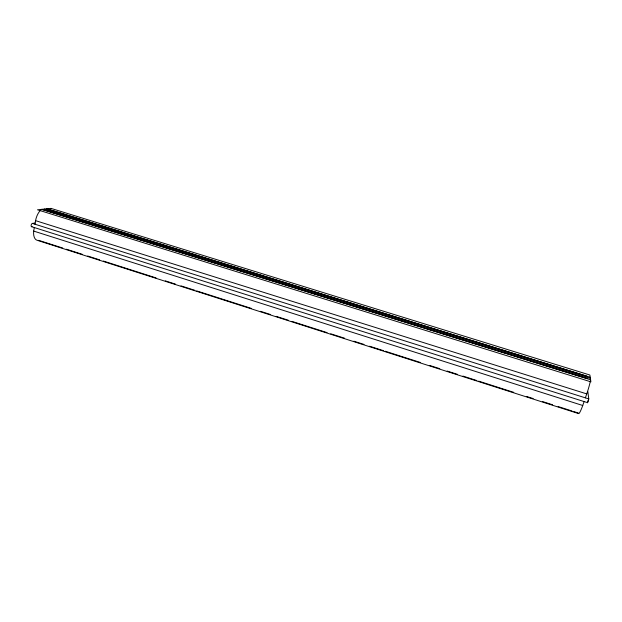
<?xml version="1.0" encoding="UTF-8"?>
<svg xmlns="http://www.w3.org/2000/svg" width="622" height="622" viewBox="0 0 622 622"><rect width="100%" height="100%" fill="white"/><g stroke="black" fill="none" stroke-linecap="round" stroke-linejoin="round"><path stroke-width="0.93" d="M578.654 413.614L37.11 240.271A12.347 6.399 -72.3 0 1 33.681 231.081L34.319 227.551M34.918 224.2L35.555 220.647A12.261 6.368 -72.7 0 1 40.873 209.878L41.557 209.373L590.597 379.785L590.472 380.586A14.259 1.547 -72.5 0 1 586.74 393.905L585.38 397.847M573.826 411.57L578.452 413.047A14.353 1.547 -72.5 0 0 582.744 405.497L584.097 401.571M35.135 223.057L32.422 223.407L588.777 398.92L587.533 402.722L588.777 398.92L587.829 391.611L587.463 392.085M589.959 377.173L47.101 208.79L47.622 209.171M46.689 208.837L586.865 376.162M44.349 209.078L590.379 378.378M41.977 209.326L587.184 378.526M35.555 220.647L586.74 393.905M31.823 226.758L587.495 402.644M33.681 231.081L582.744 405.497M38.665 240.341L62.698 248.03M66.398 249.212L82.112 254.242M87.655 256.015L99.668 259.864M103.369 261.046L156.052 277.902M165.296 280.856L175.458 284.114M181.01 285.887L194.873 290.318M196.723 290.909L251.257 308.364M260.494 311.319L270.663 314.569M276.207 316.349L288.227 320.19M291.92 321.372L327.048 332.615M330.741 333.796L344.604 338.228M353.848 341.19L364.018 344.44M369.561 346.213L383.424 350.652M385.275 351.243L420.394 362.478M429.639 365.441L439.808 368.69M447.202 371.054L457.372 374.312M462.916 376.085L476.779 380.516M478.629 381.115L513.749 392.35M526.686 396.486L533.163 398.562M542.4 401.517L552.569 404.767M558.113 406.547L571.976 410.979M32.087 226.665A1.742 0.917 -72.4 0 1 31.193 224.993A1.742 0.917 -72.4 0 1 32.873 223.57M51.004 208.386L37.514 209.793L590.9 381.846L589.881 375.019L51.004 208.386"/></g></svg>
